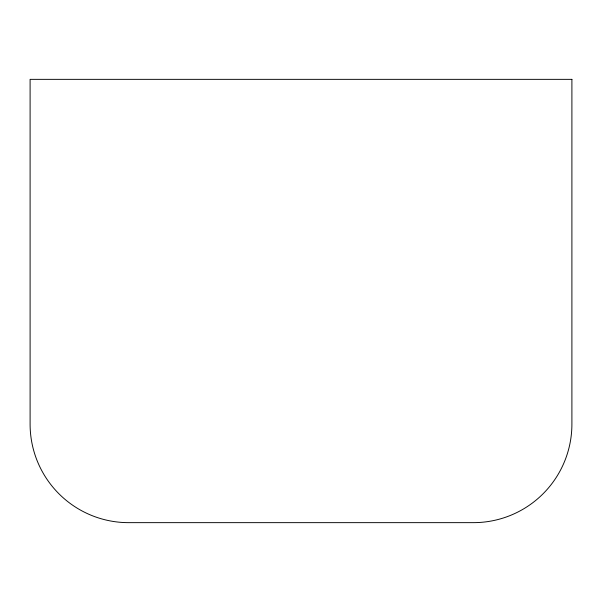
<?xml version="1.0" encoding="UTF-8"?>
<svg xmlns="http://www.w3.org/2000/svg" width="602" height="602" viewBox="0 0 602 602"><rect width="100%" height="100%" fill="white"/><g stroke="black" fill="none" stroke-linecap="round" stroke-linejoin="round"><path stroke-width="0.9" d="M571.9 79.351L30.1 79.351L30.1 424.139A98.51 98.51 0 0 0 128.61 522.649L473.39 522.649A98.51 98.51 0 0 0 571.9 424.139L571.9 79.351"/></g></svg>
